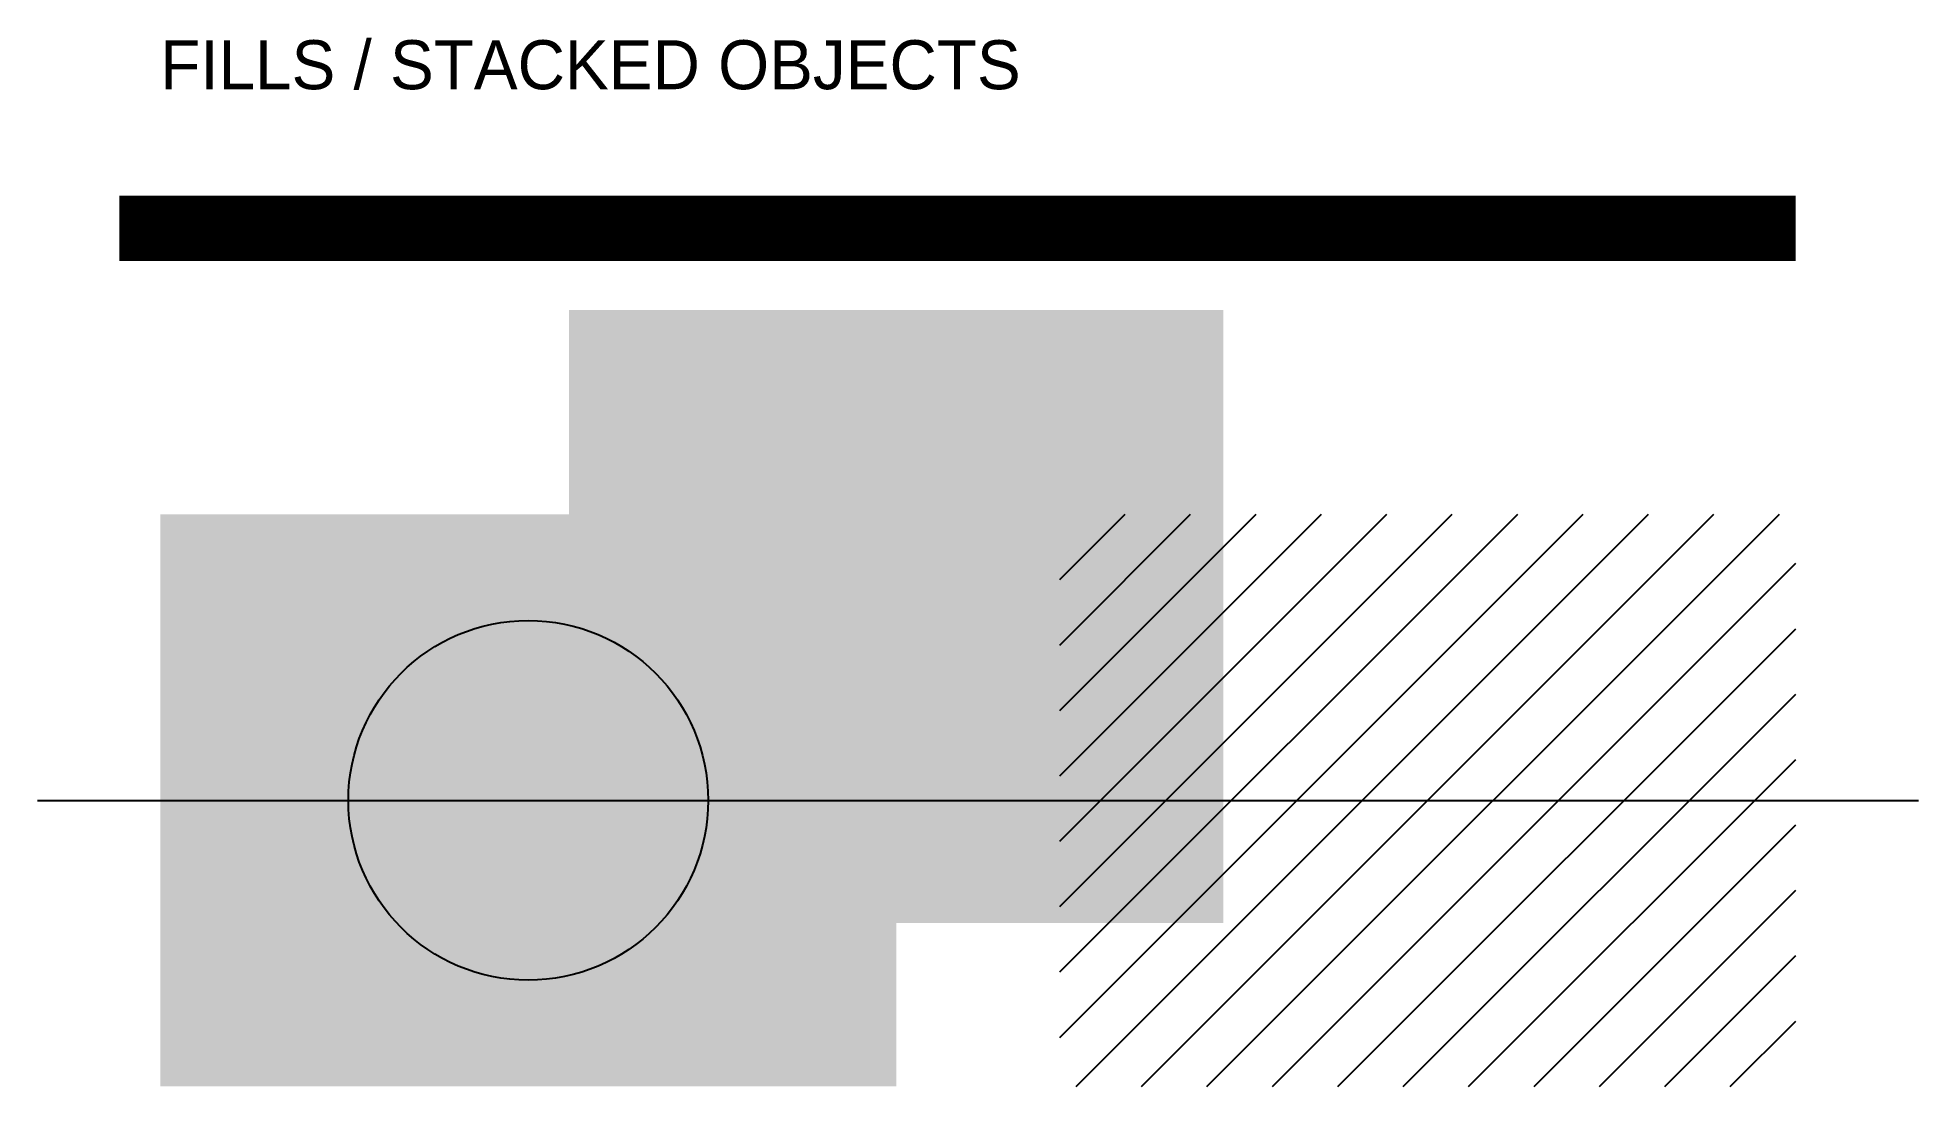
# Model space of a CAD drawing. Header units: millimetres. Extents: x 5 to 235, y 20 to 148.
import ezdxf

# ---------------------------------------------------------------- set-up
doc = ezdxf.new("R2010")
doc.units = ezdxf.units.MM
doc.layers.get('0').update_dxf_attribs({"linetype": 'CONTINUOUS'})

msp = doc.modelspace()

# ---------------------------------------------------------------- hatches: boundary and pattern name
msp.add_hatch(color=3).paths.add_polyline_path([(20, 20), (110, 20), (110, 90), (20, 90)], flags=0)
h = msp.add_hatch()
h.set_pattern_fill('ANSI31', color=4, style=0)
h.set_pattern_definition([(45, (0, 0), (-4, 4), [])])
h.paths.add_polyline_path([(130, 20), (220, 20), (220, 90), (130, 90)], flags=0)

# ---------------------------------------------------------------- linework, layer by layer
at = {"color": 5}
msp.add_line((5, 55), (235, 55), dxfattribs=at)
at = {"color": 6, "const_width": 8}
msp.add_lwpolyline([(15, 125), (220, 125)], dxfattribs=at)
at = {"color": 1}
msp.add_circle((65, 55), 22, dxfattribs=at)
at = {"color": 2}
msp.add_solid([(70, 40), (150, 40), (70, 115), (150, 115)], dxfattribs=at)

# ---------------------------------------------------------------- texts
at = {"color": 7}
msp.add_text('FILLS / STACKED OBJECTS', height=6, dxfattribs=at).set_placement((20, 142))

doc.saveas('drawing.dxf')
